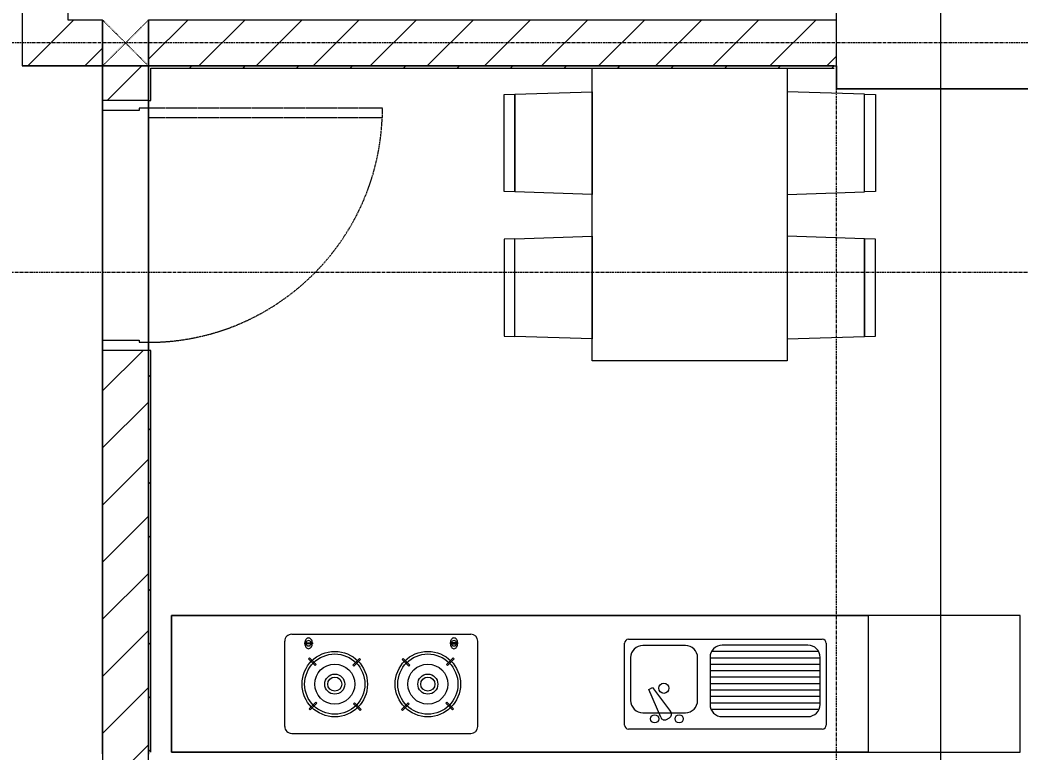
# Model space of a CAD drawing. Header units: millimetres. Extents: x 5357 to 201988, y -16345 to 109895.
# Drawn here: x 118492 to 122853, y 22443 to 25637 of the extents above; entities that cross this region are included whole.
import ezdxf

# ---------------------------------------------------------------- set-up
doc = ezdxf.new("R2010")
doc.units = ezdxf.units.MM
for name, pattern in [('Dash', [6, 3, -3]), ('Dash - Tight', [4.5, 3, -1.5]), ('Grid Line', [22.225, 12.7, -3.175, 3.175, -3.175])]:
    doc.linetypes.add(name, pattern=pattern)
for name, color, linetype, lineweight in [('0-1', 7, 'Continuous', 5), ('A-ANNO-DIMS', 211, 'Continuous', 9), ('A-ANNO-DIMS-220', 211, 'Continuous', 9), ('A-DETL-GENF-3', 92, 'Dash - Tight', 9), ('A-DOOR', 31, 'Continuous', 9), ('A-DOOR-FRAM', 31, 'Continuous', 9), ('A-FLOR', 192, 'Continuous', 9), ('A-FLOR-1', 10, 'Continuous', 9), ('A-FLOR-2', 53, 'Continuous', 9), ('A-WALL', 113, 'Continuous', 9), ('A-WALL-4', 113, 'Continuous', 18), ('A-WALL-PATT-2', 53, 'Continuous', 9), ('A-WALL-PATT-3', 111, 'Continuous', 9), ('I-FURN', 30, 'Continuous', 9), ('I-FURN-1', 53, 'Continuous', 9), ('I-WALL-1', 9, 'Continuous', 18), ('S-COLS', 52, 'Continuous', 9), ('S-COLS-2', 9, 'Continuous', 18), ('S-COLS-3', 10, 'Continuous', 9), ('S-COLS-6', 52, 'Dash', 9), ('S-COLS-HDLN', 52, 'Dash', 9), ('S-GRID-1', 1, 'Grid Line', 9)]:
    doc.layers.add(name, color=color, linetype=linetype, lineweight=lineweight)
doc.styles.add('Arial_4', font='arial_0.ttf', dxfattribs={"width": 0.9, "height": 660})
doc.dimstyles.new('1_Dim_chi_tiet_khu_đất_2', dxfattribs={"dimscale": 304.8, "dimtxt": 673.371204, "dimasz": 0.866142, "dimexe": 0.721785, "dimexo": 0.0625, "dimgap": 0.072178, "dimtad": 1, "dimdec": 0, "dimrnd": 5, "dimzin": 0, "dimdsep": 46, "dimtxsty": 'Arial_4', "dimblk1": 'OBLIQUE', "dimblk2": 'OBLIQUE', "dimsah": 1, "dimcen": 0.09, "dimdle": 0.721785, "dimazin": 0, "dimtfac": 1, "dimtdec": 4, "dimtix": 1, "dimtmove": 0, "dimatfit": 3, "dimfxl": 2.165354, "dimfxlon": 1, "dimtvp": 1, "dimtolj": 1, "dimtzin": 0, "dimarcsym": 2})
pattern_1 = [(45, (0, 0), (-116.67262, 116.67262), [])]
pattern_2 = [(45, (0, 0), (-124.4508, 124.4508), [])]

# ---------------------------------------------------------------- blocks, each defined once
blk = doc.blocks.new('M_Concrete-Rectangular-Column2 - 400x1300-812637-TKCS_MB SÂN ĐƯỜNG NỘI BỘ')
at = {"layer": 'S-COLS-2'}
for p, q in [((-650, 200), (650, 200)), ((-650, -200), (-650, 200)), ((650, 200), (650, -200)), ((650, -200), (-650, -200))]:
    blk.add_line(p, q, dxfattribs=at)
blk = doc.blocks.new('NCV_TKTC_KET CAU_rvt-1-TKCS_MB SÂN ĐƯỜNG NỘI BỘ')
at = {"layer": 'A-FLOR-1'}
for p, q in [((118852.5, 25436.9), (118502.6, 25436.9)), ((118502.6, 25436.9), (118852.5, 25436.9)), ((118852.6, 25242.4), (118852.6, 25287.4)), ((118852.6, 24242.4), (118852.6, 25242.4)), ((118852.6, 24197.4), (118852.6, 24242.4)), ((118852.6, 22438.4), (118852.6, 24197.4))]:
    blk.add_line(p, q, dxfattribs=at)
at = {"layer": 'S-COLS-3'}
blk.add_blockref('M_Concrete-Rectangular-Column2 - 400x1300-812637-TKCS_MB SÂN ĐƯỜNG NỘI BỘ', (122702.6, 25536.9), dxfattribs=at)
blk = doc.blocks.new('HE BEP A1 - HE BEP A 2-842831-TKCS_MB SÂN ĐƯỜNG NỘI BỘ')
at = {"layer": 'I-FURN'}
for p, q in [((662.4, 594.4), (0, 594.4)), ((0, 594.4), (0, 0)), ((662.4, 0), (662.4, 594.4)), ((662.4, 594.4), (3700, 594.4)), ((662.4, 0), (662.4, 594.4)), ((3700, 594.4), (3700, 0)), ((3700, 594.4), (3700, 0)), ((862.4, 494.4), (1706.9, 494.4)), ((2364, 483.2), (2364, 111.2)), ((3175.6, 513.2), (2394, 513.2)), ((3205.6, 483.2), (3205.6, 111.2)), ((844.9, 120.7), (844.9, 476.9)), ((1298.3, 440.1), (924.9, 440.1)), ((1541.1, 452.3), (1528.6, 445.1)), ((1566.6, 443.1), (1618.1, 322.3)), ((1724.4, 476.9), (1724.4, 120.7)), ((876.4, 408.9), (1346.8, 408.9)), ((1644.4, 423.2), (1459, 423.2)), ((1602.7, 313.4), (1523.8, 418.4)), ((2474.5, 410.3), (2470.1, 405.9)), ((2470.1, 405.9), (2499.2, 376.7)), ((2503.6, 381.1), (2474.5, 410.3)), ((2692.1, 413), (2663, 383.9)), ((2667.3, 379.5), (2696.5, 408.6)), ((2696.5, 408.6), (2692.1, 413)), ((2873.2, 408.6), (2877.5, 413)), ((2902.3, 379.5), (2873.2, 408.6)), ((2877.5, 413), (2906.7, 383.9)), ((3066, 381.1), (3095.1, 410.3)), ((3099.5, 405.9), (3070.4, 376.7)), ((3095.1, 410.3), (3099.5, 405.9)), ((871.5, 386.8), (871.5, 182.3)), ((871.5, 380.9), (1351.6, 380.9)), ((871.5, 352.9), (1351.6, 352.9)), ((1351.6, 182.3), (1351.6, 386.8)), ((1405.6, 369.9), (1405.6, 183.2)), ((1697.8, 183.2), (1697.8, 369.9)), ((2499.2, 376.7), (2503.6, 381.1)), ((2663, 383.9), (2667.3, 379.5)), ((2906.7, 383.9), (2902.3, 379.5)), ((3070.4, 376.7), (3066, 381.1)), ((871.5, 324.9), (1351.6, 324.9)), ((1618.1, 322.3), (1602.7, 313.4)), ((871.5, 296.9), (1351.6, 296.9)), ((871.5, 268.9), (1351.6, 268.9)), ((871.5, 240.9), (1351.6, 240.9)), ((2660.2, 215.8), (2664.6, 220.2)), ((2664.6, 220.2), (2693.7, 191.1)), ((2905, 220.2), (2875.9, 191.1)), ((2909.4, 215.8), (2905, 220.2)), ((871.5, 212.9), (1351.6, 212.9)), ((871.5, 184.9), (1351.6, 184.9)), ((2467.4, 188.3), (2496.5, 217.4)), ((2471.8, 183.9), (2467.4, 188.3)), ((2500.9, 213), (2471.8, 183.9)), ((2496.5, 217.4), (2500.9, 213)), ((2689.3, 186.7), (2660.2, 215.8)), ((2693.7, 191.1), (2689.3, 186.7)), ((2875.9, 191.1), (2880.3, 186.7)), ((2880.3, 186.7), (2909.4, 215.8)), ((3073.1, 217.4), (3068.7, 213)), ((3068.7, 213), (3097.9, 183.9)), ((3102.3, 188.3), (3073.1, 217.4)), ((3097.9, 183.9), (3102.3, 188.3)), ((877.9, 156.9), (1345.2, 156.9)), ((1706.9, 103.2), (862.4, 103.2)), ((924.9, 128.9), (1298.3, 128.9)), ((1459, 129.9), (1644.4, 129.9)), ((2451.6, 122.3), (2451.6, 118.3)), ((2484.1, 122.3), (2451.6, 122.3)), ((2451.6, 118.3), (2484.1, 118.3)), ((2484.1, 118.3), (2484.1, 122.3)), ((3085.5, 118.3), (3085.5, 122.3)), ((3085.5, 122.3), (3118, 122.3)), ((3118, 118.3), (3085.5, 118.3)), ((3118, 122.3), (3118, 118.3)), ((3175.6, 81.2), (2394, 81.2)), ((0, 0), (662.4, 0)), ((3700, 0), (662.4, 0))]:
    blk.add_line(p, q, dxfattribs=at)
for centre, radius in [((1485.9, 449.9), 17.8), ((1592.6, 449.9), 17.8), ((2581.9, 298.5), 142.6), ((2987.7, 298.5), 142.6), ((2581.9, 298.5), 131.3), ((2987.7, 298.5), 131.3), ((2581.9, 298.5), 87.2), ((2987.7, 298.5), 87.2), ((1552.8, 316.6), 22.2), ((2581.9, 298.5), 43.6), ((2581.9, 298.5), 30.9), ((2987.7, 298.5), 43.6), ((2987.7, 298.5), 30.9)]:
    blk.add_circle(centre, radius, dxfattribs=at)
for centre, radius, start, end in [((862.4, 476.9), 17.5, 90, 180), ((1706.9, 476.9), 17.5, 0, 90), ((2394, 483.2), 30, 90, 180), ((3175.6, 483.2), 30, 360, 90), ((924.9, 386.8), 53.3, 90, 180), ((1298.3, 386.8), 53.3, 360, 90), ((1537.5, 429.7), 17.8, 119.9521, 219.4618), ((1549.9, 436.9), 17.8, 20.5379, 119.9521), ((1459, 369.9), 53.3, 90, 180), ((1644.4, 369.9), 53.3, 360, 90), ((924.9, 182.3), 53.3, 180, 270), ((1298.3, 182.3), 53.3, 270, 360), ((1459, 183.2), 53.3, 180, 270), ((1644.4, 183.2), 53.3, 270, 360), ((2476.6, 123.1), 24.7, 145.204, 163.9419), ((2467.8, 120.3), 11.6, 9.9102, 170.0898), ((2471.3, 126.9), 18.1, 120.7976, 145.204), ((2467.9, 132.6), 11.5, 90, 120.7976), ((2467.9, 132.6), 11.5, 59.2024, 90), ((2464.5, 126.9), 18.1, 34.796, 59.2024), ((2459.1, 123.1), 24.7, 16.0581, 34.796), ((3110.5, 123.1), 24.7, 145.204, 163.9419), ((3105.2, 126.9), 18.1, 120.7976, 145.204), ((3101.8, 120.3), 11.6, 9.9102, 170.0898), ((3101.8, 132.6), 11.5, 90, 120.7976), ((3101.8, 132.6), 11.5, 59.2024, 90), ((3098.4, 126.9), 18.1, 34.796, 59.2024), ((3093, 123.1), 24.7, 16.0581, 34.796), ((862.4, 120.7), 17.5, 180, 270), ((1706.9, 120.7), 17.5, 270, 360), ((2394, 111.2), 30, 180, 270), ((2485.1, 120.7), 33.5, 163.9419, 180), ((2485.1, 120.7), 33.5, 180, 196.0581), ((2476.6, 118.2), 24.7, 196.0581, 214.796), ((2467.8, 120.3), 11.6, 189.7177, 350.2823), ((2471.3, 114.5), 18.1, 214.796, 239.2024), ((2467.9, 108.8), 11.5, 239.2024, 270), ((2467.9, 108.8), 11.5, 270, 300.7976), ((2464.5, 114.5), 18.1, 300.7976, 325.204), ((2459.1, 118.2), 24.7, 325.204, 343.9419), ((2450.6, 120.7), 33.5, 0, 16.0581), ((2450.6, 120.7), 33.5, 343.9419, 0), ((3119, 120.7), 33.5, 163.9419, 180), ((3119, 120.7), 33.5, 180, 196.0581), ((3110.5, 118.2), 24.7, 196.0581, 214.796), ((3105.2, 114.5), 18.1, 214.796, 239.2024), ((3101.8, 120.3), 11.6, 189.7177, 350.2823), ((3101.8, 108.8), 11.5, 239.2024, 270), ((3101.8, 108.8), 11.5, 270, 300.7976), ((3098.4, 114.5), 18.1, 300.7976, 325.204), ((3093, 118.2), 24.7, 325.204, 343.9419), ((3084.5, 120.7), 33.5, 0, 16.0581), ((3084.5, 120.7), 33.5, 343.9419, 0), ((3175.6, 111.2), 30, 270, 0)]:
    blk.add_arc(centre, radius, start, end, dxfattribs=at)
at = {"layer": 'I-FURN-1'}
for p, q in [((3700, 594.4), (0, 594.4)), ((0, 594.4), (0, 0)), ((3700, 0), (3700, 594.4)), ((0, 0), (3700, 0))]:
    blk.add_line(p, q, dxfattribs=at)
blk = doc.blocks.new('RES_BAN AN 1 - RES_BAN AN 1-V136-TKCS_MB SÂN ĐƯỜNG NỘI BỘ')
at = {"layer": 'I-FURN-1'}
for p, q in [((-425, 1275), (425, 1275)), ((-425, 0), (-425, 1275)), ((425, 1275), (425, 0)), ((-425, 1180), (-761.9, 1168.8)), ((-425, 732.5), (-425, 1180)), ((425, 1180), (761.9, 1168.8)), ((425, 732.5), (425, 1180)), ((-761.9, 1168.8), (-809.6, 1167.2)), ((-809.6, 1167.2), (-809.6, 745.3)), ((-761.9, 1168.8), (-761.9, 743.8)), ((-761.9, 743.8), (-761.9, 1168.8)), ((761.9, 1168.8), (761.9, 743.8)), ((761.9, 1168.8), (761.9, 743.8)), ((809.6, 1167.2), (761.9, 1168.8)), ((809.6, 745.3), (809.6, 1167.2)), ((-809.6, 745.3), (-761.9, 743.8)), ((-761.9, 743.8), (-425, 732.5)), ((761.9, 743.8), (425, 732.5)), ((761.9, 743.8), (809.6, 745.3)), ((-809.6, 536.9), (-761.9, 538.5)), ((-809.6, 115.1), (-809.6, 536.9)), ((-425, 549.7), (-761.9, 538.5)), ((-761.9, 538.5), (-761.9, 113.5)), ((-761.9, 538.5), (-761.9, 113.5)), ((-425, 102.3), (-425, 549.7)), ((425, 549.7), (761.9, 538.5)), ((425, 102.3), (425, 549.7)), ((761.9, 538.5), (761.9, 113.5)), ((761.9, 538.5), (809.6, 536.9)), ((761.9, 113.5), (761.9, 538.5)), ((809.6, 536.9), (809.6, 115.1)), ((-761.9, 113.5), (-809.6, 115.1)), ((-761.9, 113.5), (-425, 102.3)), ((761.9, 113.5), (425, 102.3)), ((809.6, 115.1), (761.9, 113.5))]:
    blk.add_line(p, q, dxfattribs=at)
blk = doc.blocks.new('NCV_TKTC_TANG 1_rvt-1-TKCS_MB SÂN ĐƯỜNG NỘI BỘ')
at = {"layer": 'A-WALL-PATT-2'}
h = blk.add_hatch(dxfattribs=at)
h.set_pattern_fill('FP_2', color=256, style=0, pattern_type=2)
h.set_pattern_definition(pattern_1)
h.paths.add_polyline_path([(119062.6, 22436.9), (119062.6, 24196.5), (119052.6, 24196.5), (119052.6, 22436.9)])
h.paths.add_polyline_path([(119062.6, 25286.5), (119062.6, 25436.9), (119052.6, 25436.9), (119053.2, 25286.5)])
h = blk.add_hatch(dxfattribs=at)
h.set_pattern_fill('FP_2', color=256, style=0, pattern_type=2)
h.set_pattern_definition(pattern_1)
h.paths.add_polyline_path([(119352.6, 25426.9), (122042.4, 25426.9), (122042.4, 25436.9), (119062.6, 25436.6), (119062.6, 25426.9), (119138, 25426.9)])
at = {"layer": 'A-FLOR-1'}
for p, q in [((122052.4, 25436.9), (122052.4, 25336.9)), ((122052.6, 25336.9), (123352.4, 25336.9)), ((119052.7, 25286.5), (119052.7, 24196.5)), ((119052.6, 24232.4), (119052.6, 25077.9)), ((119052.6, 24197.4), (119052.6, 24232.4))]:
    blk.add_line(p, q, dxfattribs=at)
at = {"layer": 'A-FLOR-2'}
for p, q in [((122052.4, 25336.9), (122052.4, 25436.9)), ((119052.6, 25252.4), (119052.6, 24232.4)), ((119052.7, 24196.5), (119052.7, 25286.5)), ((118852.7, 25242.4), (118852.7, 24242.4))]:
    blk.add_line(p, q, dxfattribs=at)
at = {"layer": 'I-WALL-1'}
for p, q in [((119052.6, 25436.9), (119052.6, 25287.4)), ((119062.6, 25436.9), (119052.6, 25436.9)), ((122042.4, 25436.9), (119062.6, 25436.9)), ((119062.6, 25286.5), (119062.6, 25426.9)), ((119062.6, 25426.9), (122042.4, 25426.9)), ((119052.6, 25286.5), (119062.6, 25286.5)), ((119052.6, 24196.5), (119052.6, 22436.9)), ((119062.6, 24196.5), (119052.6, 24196.5)), ((119062.6, 22446.9), (119062.6, 24196.5))]:
    blk.add_line(p, q, dxfattribs=at)
at = {"layer": 'I-FURN-1', "rotation": 180}
for name, p in [('RES_BAN AN 1 - RES_BAN AN 1-V136-TKCS_MB SÂN ĐƯỜNG NỘI BỘ', (121412.6, 25426.9)), ('HE BEP A1 - HE BEP A 2-842831-TKCS_MB SÂN ĐƯỜNG NỘI BỘ', (122852.6, 23041.3))]:
    blk.add_blockref(name, p, dxfattribs=at)
blk = doc.blocks.new('FD_05 - FD_05-1000x2200mm-835433-TKCS_MB SÂN ĐƯỜNG NỘI BỘ')
at = {"layer": 'A-DETL-GENF-3'}
for p, q in [((510, -100), (470, -100)), ((470, -100), (470, -1120)), ((510, -1120), (510, -100)), ((470, -1120), (510, -1120))]:
    blk.add_line(p, q, dxfattribs=at)
blk.add_arc((510, -100), 1020, 180, 267.7525, dxfattribs=at)
at = {"layer": 'A-DOOR-FRAM'}
for p, q in [((-545, 100), (-500, 100)), ((-545, -100), (-545, 100)), ((-500, 100), (-500, -60)), ((500, 100), (545, 100)), ((500, -60), (500, 100)), ((545, 100), (545, -100)), ((-500, -60), (-510, -60)), ((-510, -60), (-510, -100)), ((510, -60), (500, -60)), ((510, -100), (510, -60)), ((-510, -100), (-545, -100)), ((545, -100), (510, -100))]:
    blk.add_line(p, q, dxfattribs=at)
blk = doc.blocks.new('G1_SOF - BO TRU - 200x200-3051103-TKCS_MB SÂN ĐƯỜNG NỘI BỘ')
at = {"layer": 'S-COLS-HDLN'}
for p, q in [((-100, -100), (100, 100)), ((100, -100), (-100, 100))]:
    blk.add_line(p, q, dxfattribs=at)
blk = doc.blocks.new('DIMBLOCK42-TKCS_MB SÂN ĐƯỜNG NỘI BỘ')
at = {"layer": 'A-ANNO-DIMS-220'}
for p, q in [((122507.1, 17016.9), (122507.1, 78456.9)), ((121847.1, 78236.9), (122727.1, 78236.9)), ((122507.1, 78236.9), (121847.1, 78236.9)), ((121847.1, 17236.9), (122727.1, 17236.9)), ((122507.1, 17236.9), (121847.1, 17236.9))]:
    blk.add_line(p, q, dxfattribs=at)
at = {"layer": 'A-ANNO-DIMS-220', "lineweight": 25}
for p, q in [((122507.1, 78236.9), (122375.1, 78368.9)), ((122507.1, 78236.9), (122639.1, 78104.9)), ((122507.1, 17236.9), (122375.1, 17368.9)), ((122507.1, 17236.9), (122639.1, 17104.9))]:
    blk.add_line(p, q, dxfattribs=at)
at = {"layer": 'A-ANNO-DIMS-220', "color": 0, "insert": (121628.2, 46597.4), "char_height": 660, "width": 2734.923, "attachment_point": 1, "rotation": 90, "line_spacing_factor": 0.941778, "style": 'Arial_4'}
blk.add_mtext('61000', dxfattribs=at)
blk = doc.blocks.new('_Oblique')
at = {"color": 0, "linetype": 'ByBlock', "lineweight": -2}
blk.add_line((-0.5, -0.5), (0.5, 0.5), dxfattribs=at)

msp = doc.modelspace()

# ---------------------------------------------------------------- hatches: boundary and pattern name
at = {"layer": 'A-WALL-PATT-3'}
h = msp.add_hatch(dxfattribs=at)
h.set_pattern_fill('FP_1', color=256, style=0, pattern_type=2)
h.set_pattern_definition(pattern_2)
h.paths.add_polyline_path([(122052.4, 25436.9), (122052.6, 25436.9), (122052.6, 25636.9), (119052.6, 25636.8), (119052.6, 25436.9), (121558.8, 25436.9)])
h.paths.add_polyline_path([(118502.5, 25436.9), (118852.6, 25436.9), (118852.5, 25636.9), (118502.5, 25636.9), (118502.5, 25437.7)])
h = msp.add_hatch(dxfattribs=at)
h.set_pattern_fill('FP_1', color=256, style=0, pattern_type=2)
h.set_pattern_definition(pattern_2)
h.paths.add_polyline_path([(118852.6, 21486.9), (119052.6, 21486.9), (119052.6, 24197.4), (118852.6, 24197.4), (118852.6, 21626.1)])
h.paths.add_polyline_path([(118852.6, 25287.4), (119052.6, 25287.4), (119052.6, 25436.9), (118852.6, 25436.9)])

# ---------------------------------------------------------------- linework, layer by layer
at = {"layer": 'A-FLOR'}
for p, q in [((118502.6, 25436.9), (118852.5, 25436.9)), ((118852.5, 25436.9), (118852.5, 21486.9))]:
    msp.add_line(p, q, dxfattribs=at)
at = {"layer": 'A-WALL'}
for p, q in [((118852.6, 25287.4), (118852.6, 25636.9)), ((119052.6, 25636.9), (119052.6, 25436.9)), ((119052.6, 25436.9), (118852.6, 25436.9)), ((119052.6, 25252.4), (119052.6, 24232.4)), ((118852.6, 24242.4), (118852.6, 25242.4)), ((118852.6, 24197.4), (118852.6, 21286.9))]:
    msp.add_line(p, q, dxfattribs=at)
at = {"layer": 'A-WALL-4'}
for p, q in [((118502.6, 29586.9), (118502.6, 25636.9)), ((118702.6, 25636.9), (118702.6, 28536.9)), ((118502.5, 25636.9), (118502.5, 25436.9)), ((118852.6, 25636.9), (118702.6, 25636.9)), ((122052.6, 25636.9), (119052.6, 25636.9)), ((118502.5, 25436.9), (118852.6, 25436.9)), ((119052.6, 25436.9), (122052.6, 25436.9)), ((119052.6, 25287.4), (119052.6, 25436.9)), ((119052.6, 21486.9), (119052.6, 24197.4))]:
    msp.add_line(p, q, dxfattribs=at)
at = {"layer": 'S-COLS'}
for p, q in [((118852.6, 25636.9), (118852.6, 25436.9)), ((119052.6, 25436.9), (119052.6, 25636.9)), ((118852.6, 25436.9), (119052.6, 25436.9))]:
    msp.add_line(p, q, dxfattribs=at)
at = {"layer": 'S-GRID-1'}
for p, q in [((122052.6, 20960.6), (122052.6, 80482.7)), ((128757.8, 25536.9), (32145.8, 25536.9)), ((131551.8, 24536.9), (29351.8, 24536.9))]:
    msp.add_line(p, q, dxfattribs=at)

# ---------------------------------------------------------------- block references
at = {"layer": '0-1'}
for name in ['NCV_TKTC_KET CAU_rvt-1-TKCS_MB SÂN ĐƯỜNG NỘI BỘ', 'NCV_TKTC_TANG 1_rvt-1-TKCS_MB SÂN ĐƯỜNG NỘI BỘ']:
    msp.add_blockref(name, (0, 0), dxfattribs=at)
at = {"layer": 'A-DOOR', "rotation": 90.00000000000007}
msp.add_blockref('FD_05 - FD_05-1000x2200mm-835433-TKCS_MB SÂN ĐƯỜNG NỘI BỘ', (118952.6, 24742.4), dxfattribs=at)
at = {"layer": 'S-COLS-6', "rotation": 180}
msp.add_blockref('G1_SOF - BO TRU - 200x200-3051103-TKCS_MB SÂN ĐƯỜNG NỘI BỘ', (118952.6, 25536.9), dxfattribs=at)

# ---------------------------------------------------------------- dimensions: what is measured, and where the dimension line sits
at = {"layer": 'A-ANNO-DIMS'}
dim = msp.add_linear_dim(base=(122507.1, 78236.9), p1=(121847.1, 17236.9), p2=(121847.1, 78236.9), angle=90, dimstyle='1_Dim_chi_tiet_khu_đất_2', override={"dimpost": '<>', "dimfxl": 61000}, dxfattribs=at)
dim.commit()
dim.dimension.update_dxf_attribs({"geometry": 'DIMBLOCK42-TKCS_MB SÂN ĐƯỜNG NỘI BỘ', "text_midpoint": (122148.1, 47736.9)})

doc.saveas('drawing.dxf')
